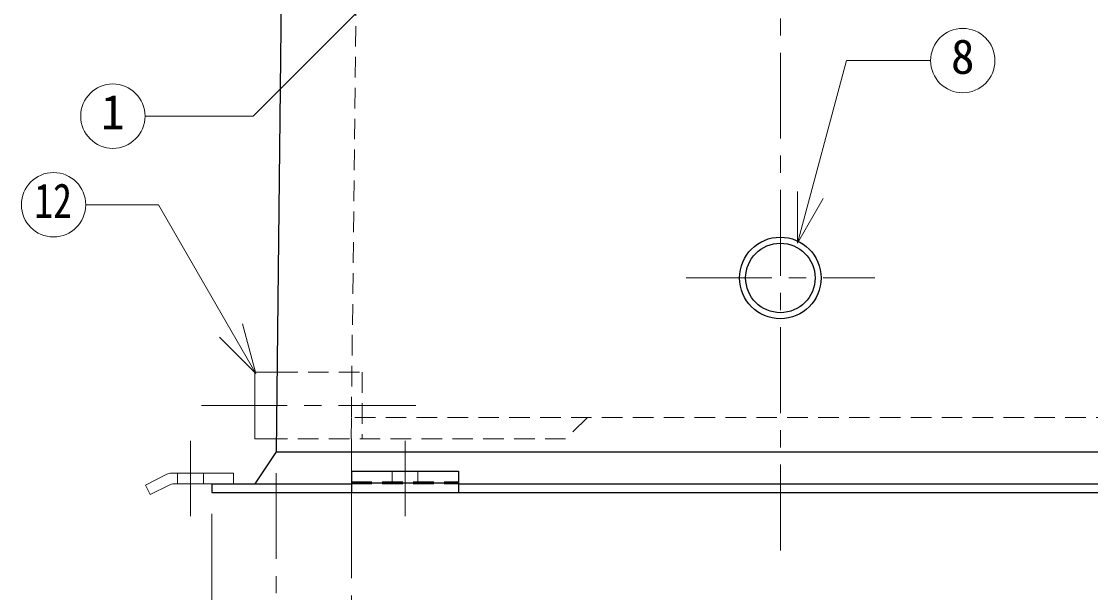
# Model space of a CAD drawing. Units: millimetres at full size, sheet at 1:8; details may follow other scales. Extents: x -1668 to 1572, y -1121 to 1127.
# Drawn here: x -401.3 to 97.1, y -648 to -381.8 of the extents above; entities that cross this region are included whole.
import ezdxf
from ezdxf.enums import TextEntityAlignment as Align

# ---------------------------------------------------------------- set-up
doc = ezdxf.new("R2010")
doc.units = ezdxf.units.MM
doc.header["$LTSCALE"] = 8
doc.linetypes.add('CHAIN1', pattern=[8, 5, -1, 1, -1])
doc.linetypes.add('DASHED1', pattern=[1.8, 1.2, -0.6])
doc.layers.add('0-0_ﾚｲﾔ1', color=7, linetype='Continuous', lineweight=18)
doc.styles.add('ＭＳ ゴシック', font='')
doc.styles.get('ＭＳ ゴシック').set_extended_font_data('MS Gothic')

msp = doc.modelspace()

# ---------------------------------------------------------------- linework, layer by layer
at = {"layer": '0-0_ﾚｲﾔ1', "color": 4, "linetype": 'CHAIN1', "lineweight": 9}
for p, q in [((-47.509, -12.353), (-47.509, -636.331)), ((-91.509, -501.331), (-3.509, -501.331)), ((-317.446, -560.831), (-217.446, -560.831)), ((-322.509, -577.331), (-322.509, -612.331)), ((-247.509, -576.331), (-247.509, -591.331)), ((-222.509, -577.331), (-222.509, -612.331)), ((-282.509, -592.331), (-282.509, -846.331)), ((-247.509, -601.331), (-247.509, -801.331)), ((-312.509, -611.331), (-312.509, -891.331))]:
    msp.add_line(p, q, dxfattribs=at)
at = {"layer": '0-0_ﾚｲﾔ1', "color": 5, "lineweight": 25}
for p, q in [((-278.644, -229.831), (-282.509, -582.331)), ((-282.509, -582.331), (-292.509, -597.331)), ((-247.509, -591.331), (-197.509, -591.331)), ((-247.509, -591.331), (-247.509, -601.331)), ((-197.509, -591.331), (-197.509, -601.331)), ((-312.509, -597.331), (-247.509, -597.331)), ((-312.509, -597.331), (-312.509, -601.331)), ((-247.509, -596.859), (-197.509, -596.859)), ((-197.509, -597.331), (102.491, -597.331)), ((-312.509, -601.331), (217.491, -601.331))]:
    msp.add_line(p, q, dxfattribs=at)
at = {"layer": '0-0_ﾚｲﾔ1', "linetype": 'DASHED1'}
for p, q in [((-247.509, -566.331), (-244.988, -344.477)), ((152.491, -566.331), (-247.509, -566.331)), ((-228.509, -591.331), (-228.509, -596.331)), ((-216.509, -591.331), (-216.509, -596.331)), ((-247.509, -596.331), (-197.509, -596.331))]:
    msp.add_line(p, q, dxfattribs=at)
at = {"layer": '0-0_ﾚｲﾔ1'}
for p, q in [((-222.404, -355.008), (-293.34, -425.944)), ((-39.555, -485.118), (-16.764, -400.063)), ((-16.764, -400.063), (22.502, -400.063)), ((-343.711, -425.944), (-293.34, -425.944)), ((-39.555, -485.118), (-39.555, -461.118)), ((-371.348, -467.217), (-337.475, -467.217)), ((-292.051, -545.893), (-337.475, -467.217)), ((-39.555, -485.118), (-27.555, -464.333)), ((-292.051, -545.893), (-298.263, -522.711)), ((-292.051, -545.893), (-309.022, -528.922)), ((-292.446, -545.331), (-282.113, -545.331)), ((-333.564, -592.859), (-343.564, -597.859)), ((-343.564, -597.859), (-341.328, -602.331)), ((-332.384, -597.859), (-341.328, -602.331)), ((-330.148, -597.331), (-312.509, -597.331))]:
    msp.add_line(p, q, dxfattribs=at)
at = {"layer": '0-0_ﾚｲﾔ1', "color": 4, "linetype": 'DASHED1', "lineweight": 9}
for p, q in [((-282.113, -545.331), (-242.446, -545.331)), ((-242.446, -545.331), (-242.446, -576.331)), ((-247.622, -576.331), (-247.509, -566.331)), ((-137.502, -566.331), (-147.616, -576.331)), ((-147.616, -576.331), (-282.454, -576.331)), ((-328.509, -592.331), (-328.509, -597.331)), ((-316.509, -592.331), (-316.509, -597.331)), ((-247.509, -597.331), (-197.509, -597.331))]:
    msp.add_line(p, q, dxfattribs=at)
at = {"layer": '0-0_ﾚｲﾔ1'}
for points in [[(-292.446, -545.331), (-292.446, -576.331), (-282.454, -576.331)], [(-331.328, -592.331), (-302.509, -592.331), (-302.509, -597.331)]]:
    msp.add_lwpolyline(points, dxfattribs=at)
at = {"layer": '0-0_ﾚｲﾔ1', "color": 5, "lineweight": 25}
msp.add_lwpolyline([(-282.509, -582.331), (187.491, -582.331), (197.491, -597.331)], dxfattribs=at)
at = {"layer": '0-0_ﾚｲﾔ1'}
for centre in [(37.502, -400.063), (-358.711, -425.944), (-386.348, -467.217)]:
    msp.add_circle(centre, 15, dxfattribs=at)
at = {"layer": '0-0_ﾚｲﾔ1', "color": 5, "lineweight": 25}
for radius in [19, 16.2]:
    msp.add_circle((-47.509, -501.331), radius, dxfattribs=at)
at = {"layer": '0-0_ﾚｲﾔ1'}
for centre in [(-331.328, -597.331), (-330.148, -602.331)]:
    msp.add_arc(centre, 5, 90, 116.56505, dxfattribs=at)

# ---------------------------------------------------------------- texts
at = {"layer": '0-0_ﾚｲﾔ1', "style": 'ＭＳ ゴシック'}
for s, p in [('8', (32.002, -411.063)), ('1', (-364.211, -436.944))]:
    msp.add_text(s, height=16.13, dxfattribs=at).set_placement(p, align=Align.BOTTOM_LEFT)
at = {"layer": '0-0_ﾚｲﾔ1', "style": 'ＭＳ ゴシック', "width": 0.8}
msp.add_text('12', height=16.13, dxfattribs=at).set_placement((-395.348, -478.217), align=Align.BOTTOM_LEFT)

doc.saveas('drawing.dxf')
